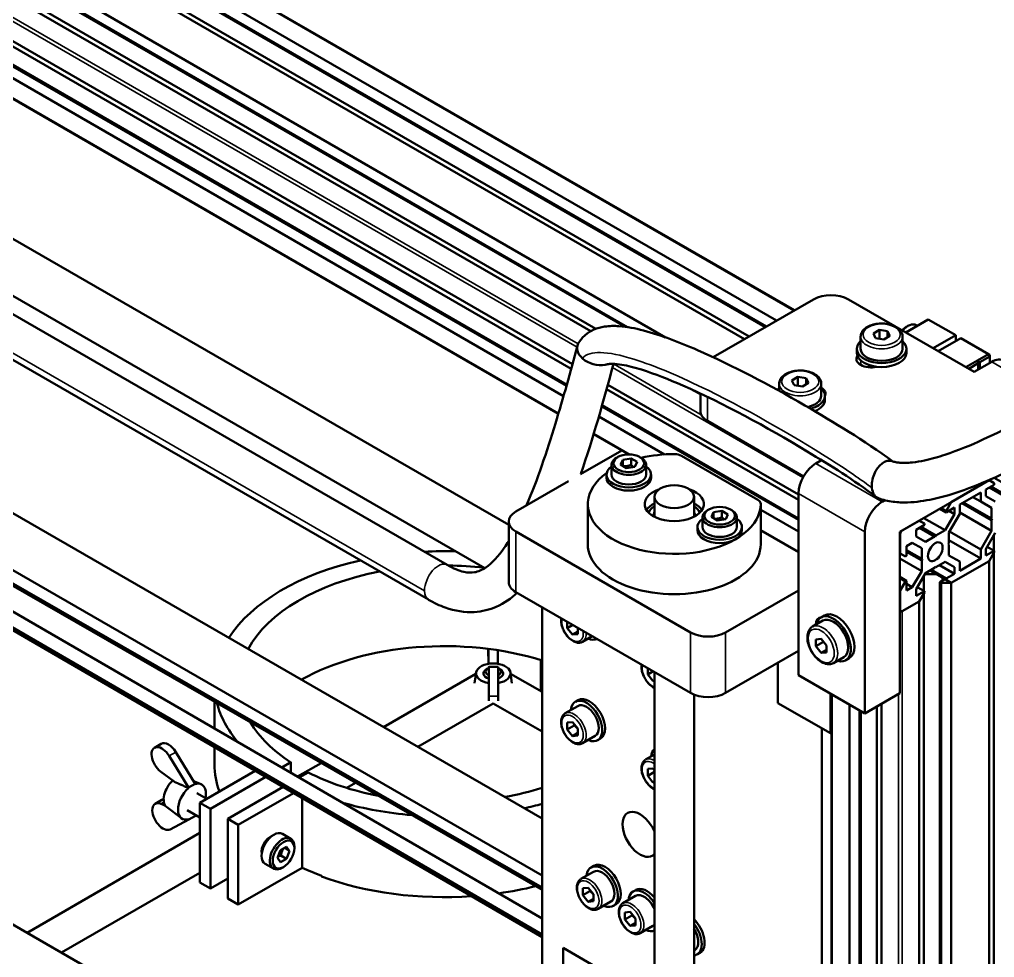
# Model space of a CAD drawing. Header units: millimetres. Extents: x -2015 to 3360, y -4745 to 2376.
# Drawn here: x 1707.1 to 1904.4, y 997.4 to 1187.3 of the extents above; entities that cross this region are included whole.
import ezdxf

# ---------------------------------------------------------------- set-up
doc = ezdxf.new("R2010")
doc.units = ezdxf.units.MM
doc.header["$LTSCALE"] = 8
doc.layers.add('Visible (ISO)', color=7, linetype='Continuous', lineweight=50)
doc.layers.add('Visible Narrow (ISO)', color=7, linetype='Continuous', lineweight=35)

msp = doc.modelspace()

# ---------------------------------------------------------------- linework, layer by layer
at = {"layer": 'Visible (ISO)'}
for p, q in [((1459.04, 1362.19), (1863.95, 1128.41)), ((1403.62, 1357.34), (1819.02, 1117.5)), ((1454.97, 1357.69), (1858.02, 1124.99)), ((1455.22, 1357.83), (1858.27, 1125.13)), ((1457.28, 1359.02), (1860.33, 1126.32)), ((1403.62, 1356.26), (1818.77, 1116.57)), ((1451.73, 1355.82), (1854.78, 1123.11)), ((1853.85, 1122.58), (1450.8, 1355.28)), ((1403.62, 1352.51), (1817.88, 1113.34)), ((1403.62, 1352.23), (1817.81, 1113.1)), ((1440.83, 1349.52), (1829.53, 1125.11)), ((1441.08, 1349.66), (1830.17, 1125.02)), ((1443.13, 1350.85), (1837.89, 1122.94)), ((1437.59, 1347.65), (1823.79, 1124.68)), ((1436.66, 1347.11), (1822.75, 1124.2)), ((1432.29, 1333.3), (1817.23, 1111.06)), ((1432.29, 1329.12), (1816.18, 1107.48)), ((1543.11, 1221.55), (1793.66, 1076.89)), ((1539.33, 1214.5), (1789.88, 1069.85)), ((1590.49, 1209.46), (1806.13, 1084.96)), ((1585.7, 1200.67), (1801.28, 1076.21)), ((1560.57, 1171.21), (1812.89, 1025.53)), ((1556.36, 1162.1), (1812.89, 1013.98)), ((1812.89, 1011.08), (1576.77, 1146.76)), ((1812.89, 1011.57), (1577.19, 1147.01)), ((1573.67, 1144.09), (1812.89, 1005.31)), ((1573.91, 1140.67), (1812.89, 1002.04)), ((1573.81, 1140.24), (1812.89, 1001.55)), ((1867.8, 1130.63), (1847.52, 1118.92)), ((1900.33, 1115.93), (1874.87, 1130.63)), ((1891.03, 1126.57), (1886.47, 1123.94)), ((1896.6, 1123.35), (1891.03, 1126.57)), ((1886.57, 1125.06), (1886.86, 1125.22)), ((1888.61, 1125.4), (1888.8, 1125.28)), ((1877.34, 1123.08), (1877.34, 1120.63)), ((1879.92, 1123.75), (1881.14, 1124.45)), ((1880.36, 1122.78), (1879.92, 1123.75)), ((1882.04, 1122.52), (1880.36, 1122.78)), ((1881.14, 1124.45), (1882.81, 1124.19)), ((1881.14, 1122.66), (1881.14, 1124.45)), ((1883.26, 1123.23), (1882.04, 1122.52)), ((1882.81, 1124.19), (1883.26, 1123.23)), ((1882.81, 1122.97), (1882.81, 1124.19)), ((1885.84, 1123.08), (1885.84, 1120.63)), ((1892.04, 1120.72), (1896.6, 1123.35)), ((1893.06, 1120.13), (1897.62, 1122.76)), ((1896.6, 1122.17), (1896.6, 1123.35)), ((1903.19, 1119.55), (1897.62, 1122.76)), ((1876.59, 1119.81), (1876.59, 1120.63)), ((1886.59, 1119.81), (1886.59, 1120.63)), ((1901, 1118.28), (1903.19, 1119.55)), ((1903.47, 1119.06), (1901.44, 1117.89)), ((1903.19, 1119.55), (1903.47, 1119.06)), ((1903.47, 1119.38), (1903.19, 1119.55)), ((1903.47, 1119.38), (1903.47, 1119.06)), ((1903.47, 1117.75), (1903.47, 1119.06)), ((1879.09, 1117.31), (1879.09, 1116.87)), ((1898.63, 1116.91), (1901, 1118.28)), ((1901.12, 1117.7), (1899.2, 1116.59)), ((1903.86, 1117.98), (1900.33, 1115.93)), ((1901.12, 1117.7), (1901, 1118.28)), ((1901, 1118.28), (1901.44, 1117.89)), ((1901.12, 1116.39), (1901.12, 1117.7)), ((1901.44, 1117.89), (1901.44, 1116.58)), ((1863.44, 1114.23), (1864.66, 1114.94)), ((1864.66, 1114.94), (1866.34, 1114.68)), ((1864.66, 1113.15), (1864.66, 1114.94)), ((1866.34, 1114.68), (1866.79, 1113.72)), ((1866.34, 1113.46), (1866.34, 1114.68)), ((1826.19, 1113.36), (1864.76, 1091.1)), ((1860.86, 1113.57), (1860.86, 1112.1)), ((1863.89, 1113.27), (1863.44, 1114.23)), ((1865.56, 1113.01), (1863.89, 1113.27)), ((1866.79, 1113.72), (1865.56, 1113.01)), ((1869.36, 1113.57), (1869.36, 1111.12)), ((1825.94, 1112.43), (1864.76, 1090.02)), ((1843.41, 1112.27), (1844.91, 1111.41)), ((1844.91, 1108.05), (1844.91, 1111.58)), ((1870.11, 1110.3), (1870.11, 1111.12)), ((1824.97, 1108.97), (1864.76, 1085.99)), ((1825.04, 1109.21), (1864.76, 1086.27)), ((1824.38, 1106.93), (1837.68, 1099.25)), ((1865.8, 1094.8), (1846.37, 1106.01)), ((1823.32, 1103.35), (1830.44, 1099.25)), ((1820.66, 1095.25), (1829.01, 1100.07)), ((1856.54, 1090.06), (1841.1, 1098.98)), ((1826.93, 1097.13), (1826.93, 1095.17)), ((1828.24, 1098.72), (1827.96, 1098.56)), ((1828.76, 1097.2), (1829.21, 1098.17)), ((1829.99, 1096.49), (1828.76, 1097.2)), ((1829.21, 1098.17), (1830.88, 1098.42)), ((1829.21, 1096.94), (1829.21, 1098.17)), ((1830.88, 1097.12), (1830.88, 1098.42)), ((1830.88, 1098.42), (1832.11, 1097.72)), ((1832.11, 1097.72), (1831.66, 1096.75)), ((1832.63, 1098.72), (1832.91, 1098.56)), ((1833.93, 1097.13), (1833.93, 1095.17)), ((1869.42, 1098.09), (1868.3, 1097.44)), ((1825.93, 1094.52), (1825.93, 1095.17)), ((1831.66, 1096.75), (1829.99, 1096.49)), ((1834.93, 1094.52), (1834.93, 1095.17)), ((1807.59, 1087.7), (1818.22, 1093.84)), ((1885.27, 1083.56), (1903.78, 1094.25)), ((1903.35, 1094), (1895.68, 1089.57)), ((1902.7, 1092.15), (1904.38, 1093.12)), ((1904.38, 1093.4), (1903.35, 1094)), ((1904.35, 1094.5), (1908.59, 1092.05)), ((1904.38, 1093.12), (1904.38, 1093.4)), ((1864.76, 1091.32), (1864.76, 1054.57)), ((1897.39, 1089.09), (1901.64, 1091.54)), ((1901.64, 1091.54), (1901.64, 1089.7)), ((1902.7, 1090.82), (1902.7, 1092.15)), ((1903.4, 1092.56), (1906.44, 1090.81)), ((1903.69, 1092.73), (1906.73, 1090.97)), ((1822.13, 1081.05), (1822.13, 1089.21)), ((1835.63, 1086.63), (1835.63, 1090.68)), ((1843.63, 1086.63), (1843.63, 1090.68)), ((1857.13, 1081.05), (1857.13, 1089.21)), ((1882.24, 1089.98), (1881.73, 1089.68)), ((1895.68, 1089.57), (1894.65, 1087.79)), ((1897.39, 1087.25), (1897.39, 1089.09)), ((1903.83, 1085.95), (1897.89, 1089.38)), ((1898.17, 1089.54), (1903.83, 1086.27)), ((1900.04, 1090.62), (1901.64, 1089.7)), ((1901.64, 1089.7), (1903.83, 1088.43)), ((1904.58, 1089.73), (1902.7, 1090.82)), ((1846.63, 1088.11), (1846.34, 1087.95)), ((1847.15, 1086.58), (1847.59, 1087.55)), ((1847.59, 1087.55), (1849.27, 1087.81)), ((1847.59, 1086.33), (1847.59, 1087.55)), ((1849.27, 1086.5), (1849.27, 1087.81)), ((1849.27, 1087.81), (1850.49, 1087.1)), ((1850.49, 1087.1), (1850.04, 1086.14)), ((1851.01, 1088.11), (1851.29, 1087.95)), ((1857.13, 1088.02), (1864.76, 1083.62)), ((1893.38, 1088.24), (1894.65, 1087.51)), ((1893.62, 1088.39), (1894.65, 1087.79)), ((1896.33, 1087.14), (1894.45, 1083.88)), ((1894.65, 1087.51), (1896.33, 1088.48)), ((1894.65, 1087.79), (1894.65, 1087.51)), ((1895.17, 1087.81), (1896.33, 1087.14)), ((1895.2, 1083.45), (1897.39, 1087.25)), ((1896.33, 1088.48), (1896.33, 1087.14)), ((1897.39, 1087.51), (1903.83, 1083.79)), ((1903.83, 1088.43), (1903.83, 1086.27)), ((1806.13, 1085.66), (1806.13, 1073.42)), ((1845.32, 1086.52), (1845.32, 1084.56)), ((1848.37, 1085.88), (1847.15, 1086.58)), ((1850.04, 1086.14), (1848.37, 1085.88)), ((1852.32, 1086.52), (1852.32, 1084.56)), ((1889.2, 1085.83), (1885.73, 1083.83)), ((1890.23, 1085.24), (1889.2, 1085.83)), ((1890.14, 1086.37), (1894.45, 1083.88)), ((1890.23, 1084.96), (1890.23, 1085.24)), ((1903.83, 1086.27), (1903.97, 1086.19)), ((1903.97, 1086.19), (1903.83, 1085.95)), ((1903.83, 1085.95), (1903.83, 1083.79)), ((1842.95, 1063.21), (1807.59, 1083.62)), ((1844.32, 1083.9), (1844.32, 1084.56)), ((1853.32, 1083.9), (1853.32, 1084.56)), ((1857.13, 1083.84), (1864.76, 1079.43)), ((1878.19, 1083.56), (1878.19, 1046.82)), ((1885.27, 1050.9), (1885.27, 1083.56)), ((1885.37, 1083.21), (1885.37, 1079.2)), ((1888.55, 1083.99), (1890.23, 1084.96)), ((1888.55, 1082.65), (1888.55, 1083.99)), ((1889.26, 1084.4), (1892.3, 1082.64)), ((1889.54, 1084.56), (1892.58, 1082.8)), ((1894.45, 1083.88), (1892.58, 1082.8)), ((1895.2, 1081.29), (1895.2, 1083.45)), ((1895.31, 1083.65), (1901.64, 1080)), ((1903.83, 1083.79), (1901.64, 1080)), ((1902.7, 1080.1), (1904.58, 1083.36)), ((1886.64, 1080.68), (1887.8, 1081.35)), ((1887.8, 1081.35), (1889.69, 1080.26)), ((1890.44, 1081.56), (1888.55, 1082.65)), ((1892.3, 1082.64), (1890.44, 1081.56)), ((1892.44, 1082.56), (1892.3, 1082.64)), ((1892.58, 1082.8), (1892.44, 1082.56)), ((1895.06, 1081.05), (1895.2, 1081.29)), ((1895.2, 1081.87), (1901.64, 1078.15)), ((1904.28, 1079.79), (1904.28, 1082.84)), ((1885.27, 1079.26), (1885.37, 1079.2)), ((1885.37, 1079.2), (1886.4, 1078.6)), ((1886.64, 1078.74), (1886.64, 1080.68)), ((1886.64, 1079.87), (1889.69, 1078.11)), ((1886.64, 1079.54), (1889.69, 1077.78)), ((1889.69, 1080.26), (1889.69, 1078.11)), ((1895.2, 1080.97), (1895.06, 1081.05)), ((1895.2, 1078.81), (1895.2, 1080.97)), ((1901.64, 1080), (1901.64, 1078.15)), ((1902.7, 1078.76), (1902.7, 1080.1)), ((1904.38, 1079.73), (1902.7, 1078.76)), ((1902.96, 1080.55), (1904.38, 1079.73)), ((1903.35, 1077.67), (1904.38, 1079.45)), ((1904.28, 904.29), (1904.28, 1079.28)), ((1904.38, 1079.45), (1904.38, 1079.73)), ((1885.27, 1078.18), (1889.69, 1075.63)), ((1886.4, 1078.6), (1886.64, 1078.74)), ((1889.69, 1078.11), (1889.83, 1078.03)), ((1889.83, 1078.03), (1889.69, 1077.78)), ((1889.69, 1077.78), (1889.69, 1075.63)), ((1892.58, 1076.44), (1894.45, 1077.51)), ((1894.45, 1077.51), (1896.33, 1076.43)), ((1897.39, 1077.55), (1895.2, 1078.81)), ((1895.68, 1073.24), (1903.35, 1077.67)), ((1895.68, 1073.24), (1903.35, 1077.67)), ((1901.64, 1078.15), (1897.39, 1075.7)), ((1897.39, 1075.7), (1897.39, 1077.55)), ((1903.35, 903.76), (1903.35, 1077.67)), ((1889.69, 1075.63), (1887.8, 1072.37)), ((1888.55, 1071.94), (1890.44, 1075.2)), ((1890.44, 1075.2), (1892.3, 1076.27)), ((1891.37, 1075.73), (1894.65, 1073.84)), ((1891.61, 1075.87), (1894.65, 1074.12)), ((1892.3, 1076.27), (1892.44, 1076.52)), ((1892.44, 1076.52), (1892.58, 1076.44)), ((1893.29, 1076.84), (1896.33, 1075.09)), ((1896.33, 1076.43), (1896.33, 1075.09)), ((1885.27, 1074.44), (1886.64, 1073.64)), ((1885.27, 1074.15), (1886.4, 1073.5)), ((1886.4, 1073.5), (1885.37, 1071.72)), ((1886.64, 1073.64), (1886.4, 1073.5)), ((1886.64, 1071.7), (1886.64, 1073.64)), ((1890.14, 1071.62), (1890.14, 1074.68)), ((1890.34, 1075.02), (1892.6, 1075.02)), ((1894.41, 1073.98), (1893.38, 1073.38)), ((1893.38, 1073.38), (1893.62, 1073.24)), ((1893.38, 898), (1893.38, 1073.38)), ((1893.62, 1073.24), (1895.68, 1073.24)), ((1893.62, 898.14), (1893.62, 1073.24)), ((1893.9, 1073.68), (1893.9, 1074.27)), ((1896.33, 1075.09), (1894.65, 1074.12)), ((1894.65, 1074.12), (1894.65, 1073.84)), ((1894.65, 1073.84), (1895.68, 1073.24)), ((1895.68, 899.33), (1895.68, 1073.24)), ((1807.59, 1071.37), (1842.95, 1050.96)), ((1864.76, 1071.72), (1850.02, 1063.21)), ((1885.27, 1071.78), (1885.37, 1071.72)), ((1885.37, 1071.72), (1885.37, 1067.7)), ((1886.64, 1073.04), (1887.8, 1072.37)), ((1887.8, 1072.37), (1886.64, 1071.7)), ((1888.55, 1070.6), (1888.55, 1071.94)), ((1890.23, 1071.57), (1888.55, 1070.6)), ((1888.81, 1072.39), (1890.23, 1071.57)), ((1889.2, 1069.5), (1890.23, 1071.29)), ((1890.23, 1071.29), (1890.23, 1071.57)), ((1590.49, 1070.65), (1798.95, 950.3)), ((1885.73, 1067.5), (1889.2, 1069.5)), ((1885.73, 1067.5), (1889.2, 1069.5)), ((1889.2, 895.31), (1889.2, 1069.5)), ((1890.14, 896.06), (1890.14, 1071.12)), ((1812.89, 990.53), (1812.89, 1068.31)), ((1885.27, 1067.59), (1885.48, 1067.47)), ((1817.98, 1064.1), (1817.98, 1065.37)), ((1867.58, 1064.38), (1869.71, 1065.6)), ((1870.04, 1066.66), (1869.33, 1066.25)), ((1819.09, 1064.74), (1817.98, 1064.1)), ((1819.04, 1062.78), (1817.98, 1064.1)), ((1820.1, 1063.39), (1819.04, 1062.78)), ((1820.1, 1064.15), (1820.1, 1062.87)), ((1820.1, 1062.87), (1819.04, 1062.78)), ((1821.08, 1061.33), (1823.03, 1062.46)), ((1868.3, 1061.81), (1869.36, 1061.91)), ((1868.3, 1060.4), (1868.3, 1061.81)), ((1869.36, 1061.91), (1870.42, 1060.59)), ((1802, 1059.88), (1802.02, 1056.84)), ((1802.04, 1056.85), (1802.03, 1059.88)), ((1803.93, 1059.61), (1803.94, 1056.85)), ((1864.76, 1059.47), (1850.02, 1050.96)), ((1869.85, 1061.3), (1868.3, 1060.4)), ((1869.36, 1059.08), (1868.3, 1060.4)), ((1869.36, 1059.08), (1870.42, 1059.69)), ((1870.42, 1060.59), (1870.42, 1059.17)), ((1870.42, 1059.17), (1869.36, 1059.08)), ((1871.83, 1057.02), (1873.96, 1058.24)), ((1875.04, 1058), (1874.33, 1057.59)), ((1801.9, 1055.9), (1801.59, 1055.72)), ((1802.09, 1056.23), (1803.99, 1056.24)), ((1804.12, 1055.9), (1804.42, 1055.72)), ((1834.25, 1054.71), (1834.25, 1055.98)), ((1860.62, 1057.09), (1860.62, 1048.92)), ((1799.49, 1054.86), (1780.79, 1044.06)), ((1799.52, 1055.06), (1799.24, 1052.97)), ((1802.08, 1052.53), (1802.08, 1055.32)), ((1806.5, 1055.06), (1806.78, 1052.97)), ((1812.89, 1051.18), (1806.52, 1054.86)), ((1812.61, 1055.1), (1812.62, 1051.34)), ((1812.64, 1051.33), (1812.64, 1054.21)), ((1835.35, 1055.35), (1834.25, 1054.71)), ((1835.31, 1053.39), (1834.25, 1054.71)), ((1835.63, 1053.58), (1835.31, 1053.39)), ((1835.63, 948.73), (1835.63, 1055.19)), ((1864.76, 1054.57), (1878.19, 1046.82)), ((1835.63, 1053.42), (1835.31, 1053.39)), ((1802.11, 1050.28), (1802.09, 1049.38)), ((1803.99, 1049.38), (1804.01, 1050.29)), ((1820.19, 1049.52), (1819.62, 1049.19)), ((1843.63, 949.5), (1843.63, 1050.63)), ((1871.23, 1042.8), (1871.23, 1050.84)), ((1871.44, 774.39), (1871.44, 1050.72)), ((1878.19, 1046.82), (1885.27, 1050.9)), ((1746.61, 1043.76), (1746.61, 1049.17)), ((1803.01, 1048.85), (1787.76, 1040.04)), ((1812.89, 1043.14), (1803.01, 1048.85)), ((1817.58, 1046.85), (1820.12, 1048.32)), ((1860.62, 1048.92), (1871.23, 1042.8)), ((1875.06, 772.3), (1875.06, 1048.63)), ((1880.61, 769.1), (1880.61, 1048.21)), ((1881.54, 768.56), (1881.54, 1048.75)), ((1877.12, 771.11), (1877.12, 1047.44)), ((1877.36, 770.97), (1877.36, 1047.3)), ((1817.98, 1044.98), (1819.04, 1045.07)), ((1817.98, 1043.56), (1817.98, 1044.98)), ((1819.4, 1044.38), (1817.98, 1043.56)), ((1819.04, 1045.07), (1820.1, 1043.75)), ((1820.1, 1043.75), (1820.1, 1042.34)), ((1869.46, 1043.82), (1869.46, 873.6)), ((1819.04, 1042.24), (1817.98, 1043.56)), ((1820.1, 1042.86), (1819.04, 1042.24)), ((1820.1, 1042.34), (1819.04, 1042.24)), ((1821.08, 1040.79), (1823.62, 1042.26)), ((1824.69, 1041.72), (1824.12, 1041.39)), ((1871.44, 1042.92), (1871.23, 1042.8)), ((1734.46, 1039.87), (1735.8, 1040.67)), ((1746.61, 1036.48), (1746.61, 1040)), ((1737.43, 1038.21), (1741.33, 1031.8)), ((1742.67, 1032.6), (1738.77, 1039.01)), ((1833.84, 1037.46), (1835.63, 1038.5)), ((1760.23, 1035.86), (1762.05, 1036.92)), ((1762.05, 1034.81), (1762.05, 1036.92)), ((1768.17, 1036.78), (1763.4, 1034.02)), ((1738.42, 1033.01), (1735.69, 1035.08)), ((1754.86, 1035.21), (1743.65, 1028.74)), ((1745.77, 1027.52), (1756.98, 1033.99)), ((1765.58, 1034.87), (1763.75, 1033.82)), ((1834.25, 1035.59), (1835.31, 1035.68)), ((1834.25, 1034.17), (1834.25, 1035.59)), ((1835.63, 1034.97), (1834.25, 1034.17)), ((1835.31, 1032.86), (1834.25, 1034.17)), ((1835.31, 1035.68), (1835.63, 1035.28)), ((1742.67, 1032.6), (1741.33, 1031.8)), ((1741.33, 1031.8), (1741.33, 1031.71)), ((1742.35, 1033.14), (1743.89, 1032.5)), ((1742.67, 1032.51), (1742.67, 1032.6)), ((1760.5, 1031.94), (1749.3, 1025.47)), ((1775.15, 1032.77), (1773.36, 1031.73)), ((1835.63, 1033.04), (1835.31, 1032.86)), ((1835.63, 1032.88), (1835.31, 1032.86)), ((1745.04, 1029.54), (1743.05, 1030.69)), ((1751.42, 1024.25), (1762.62, 1030.71)), ((1735.96, 1029.33), (1734.62, 1028.53)), ((1736.62, 1028.21), (1735.78, 1028.54)), ((1736.91, 1027.89), (1739.9, 1025.6)), ((1743.65, 1012.61), (1743.65, 1028.74)), ((1743.65, 1028.74), (1745.77, 1027.52)), ((1764.35, 1015.59), (1764.35, 1029.71)), ((1743.65, 1025.73), (1741.05, 1027.23)), ((1742.76, 1026.12), (1741.42, 1025.32)), ((1742.76, 1026.21), (1742.76, 1026.12)), ((1745.77, 1011.39), (1745.77, 1027.52)), ((1737.64, 1023.35), (1741.42, 1025.32)), ((1741.42, 1025.32), (1741.42, 1025.41)), ((1749.3, 1009.35), (1749.3, 1025.47)), ((1749.3, 1025.47), (1751.42, 1024.25)), ((1751.42, 1008.12), (1751.42, 1024.25)), ((1743.65, 1022.62), (1708.67, 1002.42)), ((1758.16, 1021.97), (1758.14, 1021.98)), ((1762.04, 1021.46), (1760.34, 1022.44)), ((1756.16, 1018.5), (1756.14, 1018.52)), ((1759.35, 1017.56), (1759.96, 1019.14)), ((1759.96, 1019.14), (1761.19, 1019.84)), ((1760.05, 1018.05), (1761.19, 1017.39)), ((1761.8, 1018.97), (1760.74, 1019.58)), ((1761.19, 1019.84), (1761.8, 1018.97)), ((1761.8, 1018.97), (1761.19, 1017.39)), ((1762.77, 1019.53), (1762.77, 1019.86)), ((1758.54, 1015.4), (1756.84, 1016.38)), ((1759.96, 1016.69), (1759.35, 1017.56)), ((1761.19, 1017.39), (1759.96, 1016.69)), ((1743.65, 1014.57), (1715.63, 998.4)), ((1751.42, 1008.12), (1764.35, 1015.59)), ((1760.57, 1015.73), (1760.29, 1015.57)), ((1820.76, 1013.31), (1823.3, 1014.78)), ((1823.37, 1015.97), (1822.8, 1015.65)), ((1743.65, 1012.61), (1745.77, 1011.39)), ((1745.77, 1011.39), (1749.3, 1013.43)), ((1768.28, 1013.98), (1768.28, 1013.78)), ((1821.16, 1011.44), (1822.22, 1011.53)), ((1821.16, 1010.02), (1821.16, 1011.44)), ((1822.58, 1010.84), (1821.16, 1010.02)), ((1822.22, 1011.53), (1823.29, 1010.21)), ((1823.29, 1010.21), (1823.29, 1008.8)), ((1831.85, 1011.07), (1831.29, 1010.75)), ((1749.3, 1009.35), (1751.42, 1008.12)), ((1822.22, 1008.7), (1821.16, 1010.02)), ((1823.29, 1009.31), (1822.22, 1008.7)), ((1823.29, 1008.8), (1822.22, 1008.7)), ((1824.26, 1007.25), (1826.8, 1008.72)), ((1827.87, 1008.18), (1827.3, 1007.85)), ((1829.24, 1008.41), (1831.79, 1009.88)), ((1829.65, 1006.54), (1830.71, 1006.63)), ((1829.65, 1005.12), (1829.65, 1006.54)), ((1830.71, 1006.63), (1831.77, 1005.31)), ((1831.06, 1005.94), (1829.65, 1005.12)), ((1830.71, 1003.8), (1829.65, 1005.12)), ((1831.77, 1004.41), (1830.71, 1003.8)), ((1831.77, 1005.31), (1831.77, 1003.9)), ((1831.77, 1003.9), (1830.71, 1003.8)), ((1832.74, 1002.35), (1835.29, 1003.82)), ((1817.13, 992.98), (1817.13, 999.34)), ((1817.13, 999.34), (1835.63, 988.67)), ((1843.63, 998.83), (1843.77, 998.92)), ((1844.84, 998.38), (1844.27, 998.05))]:
    msp.add_line(p, q, dxfattribs=at)
for centre, major_axis, ratio, start_param, end_param in [((1871.34, 1128.59), (5, 0), 0.57735, 0.785398, 2.356194), ((1886.57, 1122.53), (1.55, 2.68), 0.57735, 0.785398, 1.184929), ((1886.86, 1122.36), (1.75, 3.03), 0.57735, 0, 1.230941), ((1823.87, 1120.14), (-3.82, 1.19), 0.675291, 6.146237, 7.251732), ((1881.59, 1120.63), (5, 0), 0.57735, 2.586782, 6.837996), ((1881.59, 1120.63), (4.25, 0), 0.57735, 3.141593, 6.283185), ((1823.87, 1120.14), (3.82, -1.19), 0.675291, 4.124089, 5.397922), ((1879.47, 1118.59), (-3, 0), 0.57735, 5.897212, 8.239955), ((1881.59, 1119.81), (5, 0), 0.57735, 3.141593, 6.283185), ((1903.86, 1113.89), (2.5, 4.33), 0.57735, 0, 0.785398), ((1867.23, 1111.53), (3, 0), 0.57735, 5.997824, 7.065108), ((1865.11, 1111.12), (5, 0), 0.57735, 2.586782, 2.726175), ((1865.11, 1111.12), (4.25, 0), 0.57735, 5.078513, 6.283185), ((1865.11, 1111.12), (5, 0), 0.57735, 5.143858, 6.837996), ((1865.11, 1110.3), (5, 0), 0.57735, 5.349258, 6.283185), ((1849.91, 1108.05), (-5, 0), 0.57735, 0, 0.785398), ((1839.63, 1089.21), (-17.5, 0), 0.57735, 4.708747, 5.10491), ((1839.68, 1098.16), (2, 0), 0.57735, 0.785398, 1.567154), ((1830.43, 1097.13), (3.5, 0), 0.57735, 2.356194, 7.068583), ((1868.3, 1093.36), (-2.5, -4.33), 0.57735, 3.926991, 5.497787), ((1882.31, 1094.13), (1.38, 3.75), 0.619819, 6.282121, 7.810741), ((1839.63, 1089.21), (-17.5, 0), 0.57735, 5.606882, 9.42842), ((1830.43, 1095.17), (4.5, 0), 0.57735, 2.461919, 6.962859), ((1830.43, 1095.17), (3.5, 0), 0.57735, 3.141593, 6.283185), ((1882.31, 1094.13), (-1.38, -3.75), 0.619819, 4.669148, 5.377522), ((1830.43, 1094.52), (4.5, 0), 0.57735, 3.141593, 6.283185), ((1839.63, 1089.21), (6, 0), 0.57735, 2.092722, 7.332056), ((1882.31, 1094.13), (-1.38, -3.75), 0.619819, 5.377522, 6.282663), ((1839.63, 1086.76), (-6, 0), 0.57735, 5.442117, 5.921818), ((1839.63, 1086.76), (6, 0), 0.57735, 0.361367, 0.841069), ((1855.13, 1089.24), (2, 0), 0.57735, 0.003642, 0.785398), ((1881.73, 1085.6), (2.5, 4.33), 0.57735, 0.785398, 2.356194), ((1811.13, 1085.66), (-5, 0), 0.57735, 5.497787, 7.068583), ((1839.63, 1086.76), (-5.33, 0), 0.57735, 5.560451, 6.050294), ((1839.63, 1086.76), (5.33, 0), 0.57735, 0.232891, 0.722734), ((1848.82, 1086.52), (3.5, 0), 0.57735, 2.356194, 7.068583), ((1848.82, 1084.56), (4.5, 0), 0.57735, 2.461919, 6.962859), ((1848.82, 1083.9), (4.5, 0), 0.57735, 3.141593, 6.283185), ((1848.82, 1084.56), (3.5, 0), 0.57735, 3.141593, 6.283185), ((1885.73, 1083.42), (-0.25, -0.433), 0.57735, 3.926991, 5.497787), ((1793.11, 1052.81), (-46.5, 0), 0.57735, 4.663767, 4.799555), ((1839.63, 1081.05), (-17.5, 0), 0.57735, 0, 3.141593), ((1793.11, 1052.81), (-46.5, 0), 0.57735, 5.086567, 5.928576), ((1793.11, 1052.81), (-41.5, 0), 0.57735, 5.033387, 5.984701), ((1791.77, 1073.37), (1.84, 3.55), 0.546322, 6.255623, 6.25901), ((1793.11, 1052.81), (41.5, 0), 0.57735, 1.377318, 1.551916), ((1811.13, 1073.42), (-5, 0), 0.57735, 0, 0.785398), ((1791.77, 1073.37), (-1.84, -3.55), 0.546322, 6.25901, 6.261669), ((1885.37, 1067.7), (0.5, 0), 0.57735, 4.498633, 5.497787), ((1885.73, 1067.9), (-0.25, -0.433), 0.57735, 5.497787, 7.068583), ((1870.42, 1063.56), (-1.5, 2.6), 0.57735, 5.997824, 7.065108), ((1871.83, 1061.92), (-2.5, 4.33), 0.57735, 2.586782, 6.837996), ((1871.83, 1061.92), (-2.12, 3.68), 0.57735, 3.141593, 6.283185), ((1872.54, 1062.33), (-2.5, 4.33), 0.57735, 3.141593, 6.283185), ((1793.11, 1036.48), (41.5, 0), 0.57735, 1.073895, 2.342168), ((1821.87, 1065.83), (2.25, -3.9), 0.577347, 5.603511, 6.243761), ((1846.48, 1065.25), (-5, 0), 0.57735, 0.785398, 2.356194), ((1812.62, 1055.54), (0.01, -3), 0.005094, 3.941334, 4.857913), ((1812.62, 1055.54), (-0.01, 3), 0.005094, 4.254932, 5.480272), ((1803.01, 1054.91), (-3.5, 0), 0.57735, 4.718627, 7.585617), ((1803.01, 1054.91), (-2, 0), 0.57735, 5.497787, 7.372168), ((1803.01, 1055.26), (-1.57, 0), 0.57735, 5.33997, 7.223515), ((1802.1, 1053.23), (-0.01, 3), 0.005094, 3.335887, 7.080461), ((1803.01, 1054.91), (3.5, 0), 0.57735, 5.005071, 7.86022), ((1804, 1053.24), (0.01, -3), 0.005094, 0.194295, 3.141593), ((1803.01, 1055.26), (1.57, 0), 0.57735, 5.404756, 7.171802), ((1803.01, 1054.91), (2, 0), 0.57735, 5.239525, 7.068583), ((1821.87, 1045.29), (-2.25, 3.9), 0.577347, 2.461919, 6.962859), ((1822.44, 1045.62), (-2.25, 3.9), 0.577347, 3.141593, 6.283185), ((1846.48, 1053), (5, 0), 0.57735, 3.926991, 5.497787), ((1793.11, 1052.81), (-46.5, 0), 0.57735, 0.146749, 0.454067), ((1821.87, 1045.29), (-1.75, 3.03), 0.577347, 3.141593, 6.283185), ((1793.11, 1052.81), (-41.5, 0), 0.57735, 0.332292, 0.725121), ((1793.11, 1036.48), (-41.5, 0), 0.57735, 5.928081, 5.935445), ((1735.99, 1037.29), (-1.54, 2.58), 0.56798, 4.728853, 8.473427), ((1737.34, 1038.09), (-1.54, 2.58), 0.56798, 4.728853, 6.283185), ((1838.13, 1035.9), (-2.25, 3.9), 0.577347, 0.122328, 0.679674), ((1793.11, 1036.48), (-46.5, 0), 0.57735, 0, 0.204964), ((1793.11, 1052.81), (-41.5, 0), 0.57735, 0.845676, 1.243244), ((1738.79, 1030.84), (-1.75, -3.03), 0.57735, 4.191393, 6.20625), ((1742.05, 1028.96), (2, 3.46), 0.57735, 5.235988, 6.844892), ((1742.05, 1028.96), (-2, -3.46), 0.57735, 4.182882, 6.844892), ((1793.11, 1052.81), (-41.5, 0), 0.57735, 1.869271, 2.067697), ((1736.15, 1025.95), (-1.54, 2.58), 0.56798, 5.647897, 9.392471), ((1737.49, 1026.75), (-1.54, 2.58), 0.56798, 6.060857, 6.283185), ((1793.11, 1052.81), (46.5, 0), 0.57735, 4.253585, 4.570379), ((1793.11, 1052.81), (46.5, 0), 0.57735, 5.066988, 5.151843), ((1742.05, 1028.96), (-2, -3.46), 0.57735, 1.04129, 1.047198), ((1832.69, 1022.35), (2.5, -4.33), 0.577347, 1.375826, 6.478161), ((1758.59, 1019.41), (-1.75, -3.03), 0.57735, 3.141593, 6.283185), ((1757.89, 1019.82), (1.25, 2.17), 0.57735, 0.601264, 2.540328), ((1760.29, 1018.43), (-1.75, -3.03), 0.57735, 2.356194, 7.068583), ((1825.05, 1011.75), (-2.25, 3.9), 0.577347, 2.461919, 6.962859), ((1825.62, 1012.08), (-2.25, 3.9), 0.577347, 3.141593, 6.283185), ((1793.11, 1036.68), (46.5, 0), 0.57735, 4.045548, 4.149246), ((1825.05, 1011.75), (-1.75, 3.03), 0.577347, 3.141593, 6.283185), ((1793.11, 1036.48), (46.5, 0), 0.57735, 4.149246, 4.83153), ((1793.11, 1036.48), (46.5, 0), 0.57735, 4.951737, 5.120759), ((1833.54, 1006.85), (-2.25, 3.9), 0.577347, 4.781833, 6.962859), ((1833.54, 1006.85), (-1.75, 3.03), 0.577347, 4.493343, 6.283185), ((1834.1, 1007.18), (-2.25, 3.9), 0.577347, 4.998776, 6.283185), ((1842.59, 1002.28), (2.25, -3.9), 0.577347, 0, 2.024061), ((1842.02, 1001.95), (2.25, -3.9), 0.577347, 6.025832, 8.11134), ((1833.54, 1006.85), (2.25, -3.9), 0.577347, 5.603511, 6.213747), ((1833.54, 1006.85), (1.75, -3.03), 0.577347, 0, 0.219051), ((1842.02, 1001.95), (1.75, -3.03), 0.577347, 0, 1.651506)]:
    msp.add_ellipse(centre, major_axis=major_axis, ratio=ratio, start_param=start_param, end_param=end_param, dxfattribs=at)
for centre, major_axis in [((1830.43, 1097.46), (-3.1, 0)), ((1839.63, 1090.68), (-4, 0)), ((1848.82, 1086.84), (-3.1, 0)), ((1892.44, 1079.54), (1.05, 1.82)), ((1760.57, 1018.26), (-1.55, -2.68))]:
    msp.add_ellipse(centre, major_axis=major_axis, ratio=0.57735, dxfattribs=at)
for points, knots in [([(1820.2, 1121.67), (1820.56, 1122.33), (1821.05, 1122.92), (1822.14, 1123.87), (1822.76, 1124.24), (1824.09, 1124.82), (1824.83, 1125.01), (1826.52, 1125.27), (1827.49, 1125.28), (1830.12, 1125.1), (1831.75, 1124.76), (1837.05, 1123.38), (1840.68, 1121.95), (1851.56, 1117.2), (1858.82, 1113.35), (1872, 1105.72), (1877.95, 1102.13), (1883.88, 1097.82)], [0, 0, 0, 0, 0.247861, 0.247861, 0.491631, 0.491631, 0.768053, 0.768053, 1.148588, 1.148588, 1.829841, 1.829841, 3.362376, 3.362376, 6.421865, 6.421865, 8.930377, 8.930377, 8.930377, 8.930377]), ([(1877.34, 1123.08), (1877.34, 1123.34), (1877.4, 1123.61), (1877.64, 1124.12), (1877.82, 1124.36), (1878.31, 1124.82), (1878.62, 1125.02), (1879.34, 1125.37), (1879.75, 1125.51), (1880.62, 1125.69), (1881.07, 1125.74), (1881.98, 1125.75), (1882.43, 1125.71), (1883.3, 1125.54), (1883.71, 1125.42), (1884.46, 1125.08), (1884.8, 1124.87), (1885.34, 1124.39), (1885.55, 1124.11), (1885.79, 1123.57), (1885.84, 1123.32), (1885.84, 1123.08)], [3.910891, 3.910891, 3.910891, 3.910891, 4.173499, 4.173499, 4.460334, 4.460334, 4.788164, 4.788164, 5.128362, 5.128362, 5.465903, 5.465903, 5.801708, 5.801708, 6.138953, 6.138953, 6.479102, 6.479102, 6.809075, 6.809075, 7.052483, 7.052483, 7.052483, 7.052483]), ([(1809.76, 1088.96), (1811.97, 1094.11), (1813.84, 1099.76), (1817.16, 1110.66), (1818.62, 1115.94), (1820.03, 1121.25)], [4.370168, 4.370168, 4.370168, 4.370168, 6.978924, 6.978924, 9.318161, 9.318161, 9.318161, 9.318161]), ([(1883.69, 1097.89), (1883.91, 1097.8), (1884.17, 1097.73), (1884.71, 1097.62), (1884.99, 1097.58), (1885.61, 1097.53), (1885.96, 1097.52), (1886.81, 1097.53), (1887.33, 1097.57), (1888.66, 1097.71), (1889.47, 1097.85), (1891.69, 1098.33), (1893.07, 1098.73), (1897.09, 1100.07), (1899.62, 1101.12), (1907.62, 1104.78), (1912.77, 1107.63), (1922.76, 1113.53), (1927.6, 1116.6), (1932.34, 1119.72)], [0, 0, 0, 0, 0.095091, 0.095091, 0.181648, 0.181648, 0.285053, 0.285053, 0.438893, 0.438893, 0.693355, 0.693355, 1.158714, 1.158714, 2.100468, 2.100468, 4.245667, 4.245667, 6.408569, 6.408569, 6.408569, 6.408569]), ([(1880.51, 1090.61), (1875.96, 1094.1), (1871.23, 1097.01), (1858.13, 1104.92), (1849.65, 1109.55), (1838.53, 1114.44), (1835.71, 1115.56), (1831.61, 1116.84), (1830.24, 1117.2), (1828.35, 1117.51), (1827.74, 1117.57), (1826.96, 1117.58), (1826.73, 1117.57), (1826.42, 1117.54), (1826.32, 1117.52), (1826.15, 1117.49), (1826.09, 1117.48), (1825.92, 1117.44), (1825.8, 1117.42), (1825.67, 1117.39)], [0, 0, 0, 0, 1.994529, 1.994529, 5.583769, 5.583769, 6.808206, 6.808206, 7.439935, 7.439935, 7.767167, 7.767167, 7.93417, 7.93417, 8.016948, 8.016948, 8.05911, 8.05911, 8.104807, 8.104807, 8.104807, 8.104807]), ([(1860.86, 1113.57), (1860.86, 1113.83), (1860.93, 1114.1), (1861.16, 1114.61), (1861.35, 1114.85), (1861.83, 1115.3), (1862.15, 1115.51), (1862.87, 1115.86), (1863.28, 1115.99), (1864.14, 1116.18), (1864.6, 1116.23), (1865.5, 1116.24), (1865.95, 1116.2), (1866.82, 1116.03), (1867.23, 1115.9), (1867.98, 1115.57), (1868.32, 1115.36), (1868.87, 1114.87), (1869.08, 1114.6), (1869.31, 1114.06), (1869.36, 1113.81), (1869.36, 1113.57)], [3.910891, 3.910891, 3.910891, 3.910891, 4.173499, 4.173499, 4.460334, 4.460334, 4.788164, 4.788164, 5.128362, 5.128362, 5.465903, 5.465903, 5.801708, 5.801708, 6.138953, 6.138953, 6.479102, 6.479102, 6.809075, 6.809075, 7.052483, 7.052483, 7.052483, 7.052483]), ([(1936.21, 1112.72), (1929, 1107.98), (1921.56, 1103.33), (1909.32, 1096.78), (1904.95, 1094.61), (1897.6, 1091.76), (1894.88, 1090.84), (1890.32, 1089.85), (1888.59, 1089.59), (1885.87, 1089.5), (1884.87, 1089.54), (1882.87, 1089.8), (1881.86, 1090.03), (1880.92, 1090.38)], [0, 0, 0, 0, 3.268834, 3.268834, 4.974351, 4.974351, 5.899022, 5.899022, 6.422582, 6.422582, 6.717187, 6.717187, 7.032158, 7.032158, 7.032158, 7.032158]), ([(1793.67, 1076.89), (1794.9, 1076.17), (1796.08, 1075.69), (1797.88, 1075.29), (1798.57, 1075.28), (1800, 1075.51), (1800.75, 1075.84), (1802.79, 1077.24), (1804.07, 1078.66), (1805.53, 1080.79), (1805.83, 1081.25), (1806.13, 1081.73)], [0, 0, 0, 0, 0.561069, 0.561069, 1.04396, 1.04396, 1.693447, 1.693447, 2.776176, 2.776176, 3.063835, 3.063835, 3.063835, 3.063835]), ([(1807.87, 1071.21), (1806.63, 1070.09), (1805.23, 1069.12), (1802.26, 1067.83), (1800.74, 1067.44), (1797.27, 1067.23), (1795.25, 1067.56), (1792.15, 1068.66), (1791.01, 1069.2), (1789.88, 1069.84)], [7.601665, 7.601665, 7.601665, 7.601665, 8.341916, 8.341916, 8.97171, 8.97171, 9.732017, 9.732017, 10.18484, 10.18484, 10.18484, 10.18484]), ([(1821.08, 1061.33), (1820.89, 1061.22), (1820.67, 1061.15), (1820.21, 1061.11), (1819.96, 1061.14), (1819.44, 1061.3), (1819.16, 1061.44), (1818.62, 1061.82), (1818.35, 1062.05), (1817.86, 1062.59), (1817.64, 1062.9), (1817.26, 1063.54), (1817.11, 1063.88), (1816.87, 1064.57), (1816.79, 1064.91), (1816.72, 1065.54), (1816.73, 1065.81), (1816.77, 1066.08)], [2.356197, 2.356197, 2.356197, 2.356197, 2.620041, 2.620041, 2.907971, 2.907971, 3.235923, 3.235923, 3.575538, 3.575538, 3.912524, 3.912524, 4.247837, 4.247837, 4.584559, 4.584559, 4.874375, 4.874375, 4.874375, 4.874375]), ([(1871.83, 1057.02), (1871.6, 1056.88), (1871.34, 1056.81), (1870.78, 1056.76), (1870.48, 1056.8), (1869.85, 1056.99), (1869.51, 1057.16), (1868.85, 1057.61), (1868.52, 1057.89), (1867.93, 1058.55), (1867.66, 1058.92), (1867.2, 1059.7), (1867.01, 1060.11), (1866.72, 1060.95), (1866.62, 1061.37), (1866.54, 1062.18), (1866.55, 1062.58), (1866.7, 1063.29), (1866.84, 1063.62), (1867.19, 1064.09), (1867.37, 1064.26), (1867.58, 1064.38)], [2.356194, 2.356194, 2.356194, 2.356194, 2.618803, 2.618803, 2.905638, 2.905638, 3.233468, 3.233468, 3.573666, 3.573666, 3.911206, 3.911206, 4.247012, 4.247012, 4.584257, 4.584257, 4.924406, 4.924406, 5.254378, 5.254378, 5.497787, 5.497787, 5.497787, 5.497787]), ([(1835.63, 1051.97), (1835.47, 1052.04), (1835.31, 1052.13), (1834.88, 1052.43), (1834.61, 1052.66), (1834.13, 1053.21), (1833.91, 1053.51), (1833.53, 1054.15), (1833.37, 1054.49), (1833.13, 1055.18), (1833.05, 1055.52), (1832.99, 1056.15), (1832.99, 1056.42), (1833.03, 1056.69)], [3.04687, 3.04687, 3.04687, 3.04687, 3.235923, 3.235923, 3.575538, 3.575538, 3.912524, 3.912524, 4.247837, 4.247837, 4.584559, 4.584559, 4.874407, 4.874407, 4.874407, 4.874407]), ([(1821.08, 1040.79), (1820.89, 1040.68), (1820.67, 1040.62), (1820.21, 1040.58), (1819.96, 1040.61), (1819.44, 1040.77), (1819.16, 1040.91), (1818.62, 1041.28), (1818.35, 1041.52), (1817.86, 1042.06), (1817.64, 1042.36), (1817.26, 1043.01), (1817.11, 1043.35), (1816.87, 1044.03), (1816.79, 1044.38), (1816.72, 1045.05), (1816.73, 1045.37), (1816.85, 1045.96), (1816.96, 1046.23), (1817.25, 1046.61), (1817.4, 1046.75), (1817.58, 1046.85)], [2.356197, 2.356197, 2.356197, 2.356197, 2.620041, 2.620041, 2.907971, 2.907971, 3.235923, 3.235923, 3.575538, 3.575538, 3.912524, 3.912524, 4.247837, 4.247837, 4.584559, 4.584559, 4.92412, 4.92412, 5.253953, 5.253953, 5.49779, 5.49779, 5.49779, 5.49779]), ([(1835.63, 1031.43), (1835.47, 1031.51), (1835.31, 1031.6), (1834.88, 1031.89), (1834.61, 1032.13), (1834.13, 1032.67), (1833.91, 1032.97), (1833.53, 1033.62), (1833.37, 1033.96), (1833.13, 1034.64), (1833.05, 1034.99), (1832.98, 1035.66), (1832.99, 1035.99), (1833.12, 1036.57), (1833.23, 1036.84), (1833.51, 1037.22), (1833.66, 1037.36), (1833.84, 1037.46)], [3.04687, 3.04687, 3.04687, 3.04687, 3.235923, 3.235923, 3.575538, 3.575538, 3.912524, 3.912524, 4.247837, 4.247837, 4.584559, 4.584559, 4.92412, 4.92412, 5.253953, 5.253953, 5.49779, 5.49779, 5.49779, 5.49779]), ([(1824.26, 1007.25), (1824.07, 1007.14), (1823.85, 1007.07), (1823.39, 1007.03), (1823.15, 1007.07), (1822.62, 1007.23), (1822.34, 1007.37), (1821.8, 1007.74), (1821.53, 1007.98), (1821.05, 1008.52), (1820.83, 1008.82), (1820.45, 1009.46), (1820.29, 1009.8), (1820.05, 1010.49), (1819.97, 1010.84), (1819.9, 1011.51), (1819.91, 1011.83), (1820.03, 1012.42), (1820.14, 1012.69), (1820.43, 1013.07), (1820.58, 1013.21), (1820.76, 1013.31)], [2.356197, 2.356197, 2.356197, 2.356197, 2.620041, 2.620041, 2.907971, 2.907971, 3.235923, 3.235923, 3.575538, 3.575538, 3.912524, 3.912524, 4.247837, 4.247837, 4.584559, 4.584559, 4.92412, 4.92412, 5.253953, 5.253953, 5.49779, 5.49779, 5.49779, 5.49779]), ([(1832.74, 1002.35), (1832.55, 1002.24), (1832.34, 1002.18), (1831.88, 1002.14), (1831.63, 1002.17), (1831.1, 1002.33), (1830.83, 1002.47), (1830.28, 1002.84), (1830.02, 1003.08), (1829.53, 1003.62), (1829.31, 1003.92), (1828.93, 1004.56), (1828.77, 1004.9), (1828.54, 1005.59), (1828.46, 1005.94), (1828.39, 1006.61), (1828.4, 1006.93), (1828.52, 1007.52), (1828.63, 1007.79), (1828.92, 1008.17), (1829.07, 1008.31), (1829.24, 1008.41)], [2.356197, 2.356197, 2.356197, 2.356197, 2.620041, 2.620041, 2.907971, 2.907971, 3.235923, 3.235923, 3.575538, 3.575538, 3.912524, 3.912524, 4.247837, 4.247837, 4.584559, 4.584559, 4.92412, 4.92412, 5.253953, 5.253953, 5.49779, 5.49779, 5.49779, 5.49779])]:
    msp.add_open_spline(points, degree=3, knots=knots, dxfattribs=at)
msp.add_open_spline([(1827.33, 1117.58), (1825.31, 1110.02), (1823.21, 1102.5), (1820.72, 1095.29)], degree=3, dxfattribs=at)
for points, weights in [([(1830.88, 1097.12), (1830.11, 1096.81), (1829.37, 1096.85)], [1, 1.14132159585, 1.02444378706]), ([(1831.4, 1096.71), (1831.16, 1096.86), (1830.88, 1097.12)], [1.07528038948, 1.06469697901, 1]), ([(1849.27, 1086.5), (1848.49, 1086.19), (1847.76, 1086.23)], [1, 1.14132159585, 1.02444378706]), ([(1849.79, 1086.1), (1849.55, 1086.25), (1849.27, 1086.5)], [1.07528038948, 1.06469697901, 1]), ([(1802.08, 1050.69), (1802.08, 1051.64), (1802.08, 1052.53)], [1.0011641669, 1.00133321642, 1.0004735734]), ([(1819.44, 1044.58), (1819.42, 1044.49), (1819.4, 1044.38)], [1.0314894977, 1.01779069381, 1]), ([(1819.4, 1044.38), (1819.84, 1044.03), (1820.1, 1043.67)], [1, 1.09061273341, 1.07507628929]), ([(1741.33, 1031.71), (1739.79, 1032.4), (1738.42, 1033.01)], [1, 1.00211729304, 1.0004735734]), ([(1759.44, 1017.8), (1759.7, 1017.93), (1760.05, 1018.05)], [1.07528038948, 1.06469697901, 1]), ([(1760.05, 1018.05), (1760.17, 1018.87), (1760.58, 1019.49)], [1, 1.14132159585, 1.02444378706]), ([(1822.62, 1011.04), (1822.6, 1010.94), (1822.58, 1010.84)], [1.0314894977, 1.01779069381, 1]), ([(1822.58, 1010.84), (1823.02, 1010.49), (1823.29, 1010.13)], [1, 1.09061273341, 1.07507628929]), ([(1831.1, 1006.14), (1831.09, 1006.04), (1831.06, 1005.94)], [1.0314894977, 1.01779069381, 1]), ([(1831.06, 1005.94), (1831.5, 1005.59), (1831.77, 1005.23)], [1, 1.09061273341, 1.07507628929])]:
    msp.add_rational_spline(points, weights, degree=2, dxfattribs=at)
at = {"layer": 'Visible Narrow (ISO)'}
for p, q in [((1403.62, 1361.35), (1819.96, 1120.98)), ((1459.04, 1362.02), (1863.81, 1128.32)), ((1431.56, 1346.04), (1820.19, 1121.66)), ((1432.29, 1329.29), (1816.23, 1107.62)), ((1538.54, 1216.31), (1789.09, 1071.65)), ((1827.13, 1116.84), (1865.67, 1094.59)), ((1827.32, 1117.55), (1845.09, 1107.29)), ((1877.35, 1118.28), (1877.35, 1117.36)), ((1903.86, 1117.98), (1917.22, 1110.26)), ((1846.37, 1106.01), (1846.37, 1110.88)), ((1823.37, 1103.5), (1830.74, 1099.24)), ((1881.73, 1089.68), (1868.3, 1097.44)), ((1864.76, 1091.32), (1878.19, 1083.56)), ((1807.59, 1071.37), (1807.59, 1083.62)), ((1857.13, 1084.01), (1864.76, 1079.6)), ((1885.27, 1083.27), (1885.37, 1083.21)), ((1885.27, 1067.76), (1885.37, 1067.7)), ((1885.73, 890.82), (1885.73, 1067.5)), ((1842.95, 1063.21), (1842.95, 1050.96)), ((1850.02, 1050.96), (1850.02, 1063.21)), ((1812.64, 1054.21), (1812.89, 1054.21)), ((1802.11, 1050.28), (1804.01, 1050.29)), ((1871.58, 774.31), (1871.58, 1050.63)), ((1885.02, 889.31), (1885.02, 1050.76)), ((1737.43, 1038.21), (1738.77, 1039.01)), ((1735.78, 1028.54), (1736.36, 1028.89))]:
    msp.add_line(p, q, dxfattribs=at)
for centre, major_axis, ratio in [((1881.59, 1123.49), (3.75, 0), 0.57735), ((1865.11, 1113.97), (3.75, 0), 0.57735), ((1869.36, 1060.49), (-1.87, 3.25), 0.57735), ((1819.04, 1043.66), (1.55, -2.68), 0.577347), ((1822.22, 1010.12), (1.55, -2.68), 0.577347), ((1830.71, 1005.22), (1.55, -2.68), 0.577347)]:
    msp.add_ellipse(centre, major_axis=major_axis, ratio=ratio, dxfattribs=at)
for centre, major_axis, ratio, start_param, end_param in [((1881.59, 1123.08), (-4.25, 0), 0.57735, 0, 3.141593), ((1823.87, 1120.14), (3.82, -1.19), 0.675291, 4.110139, 4.124089), ((1865.11, 1113.57), (-4.25, 0), 0.57735, 0, 3.141593), ((1839.63, 1086.76), (-4.3, 0), 0.57735, 5.907435, 6.269755), ((1839.63, 1086.76), (4.3, 0), 0.57735, 0.01343, 0.37575), ((1791.77, 1073.37), (1.84, 3.55), 0.546322, 6.25901, 8.61452), ((1791.77, 1073.37), (-1.84, -3.55), 0.546322, 5.472927, 6.25901), ((1819.04, 1064.19), (1.55, -2.68), 0.577347, 3.700865, 7.294725), ((1869.71, 1060.7), (2.12, -3.68), 0.57735, 0, 3.141593), ((1819.33, 1064.36), (1.75, -3.03), 0.577347, 0, 0.869807), ((1835.31, 1054.8), (-1.55, 2.68), 0.577347, 0.559234, 2.503036), ((1819.33, 1043.82), (1.75, -3.03), 0.577347, 0, 3.141593), ((1835.59, 1034.43), (-1.75, 3.03), 0.577347, 5.482485, 6.283185), ((1835.31, 1034.27), (-1.55, 2.68), 0.577347, 5.35095, 8.786222), ((1822.51, 1010.28), (1.75, -3.03), 0.577347, 0, 3.141593), ((1830.99, 1005.38), (1.75, -3.03), 0.577347, 0, 3.141593)]:
    msp.add_ellipse(centre, major_axis=major_axis, ratio=ratio, start_param=start_param, end_param=end_param, dxfattribs=at)
msp.add_open_spline([(1821.05, 1118.69), (1821.41, 1119.13), (1821.92, 1119.43), (1822.56, 1119.62), (1823.16, 1119.8), (1823.88, 1119.87), (1824.69, 1119.86), (1826.49, 1119.83), (1828.79, 1119.35), (1831.43, 1118.53), (1835.75, 1117.18), (1840.99, 1114.93), (1846.46, 1112.23), (1855.52, 1107.77), (1865.22, 1102.11), (1872.4, 1097.46), (1875.28, 1095.6), (1877.76, 1093.89), (1879.62, 1092.49)], degree=3, knots=[1, 1, 1, 1, 1.06561, 1.06561, 1.06561, 1.126915, 1.126915, 1.126915, 1.262622, 1.262622, 1.262622, 1.4846, 1.4846, 1.4846, 1.852435, 1.852435, 1.852435, 2, 2, 2, 2], dxfattribs=at)

doc.saveas('drawing.dxf')
